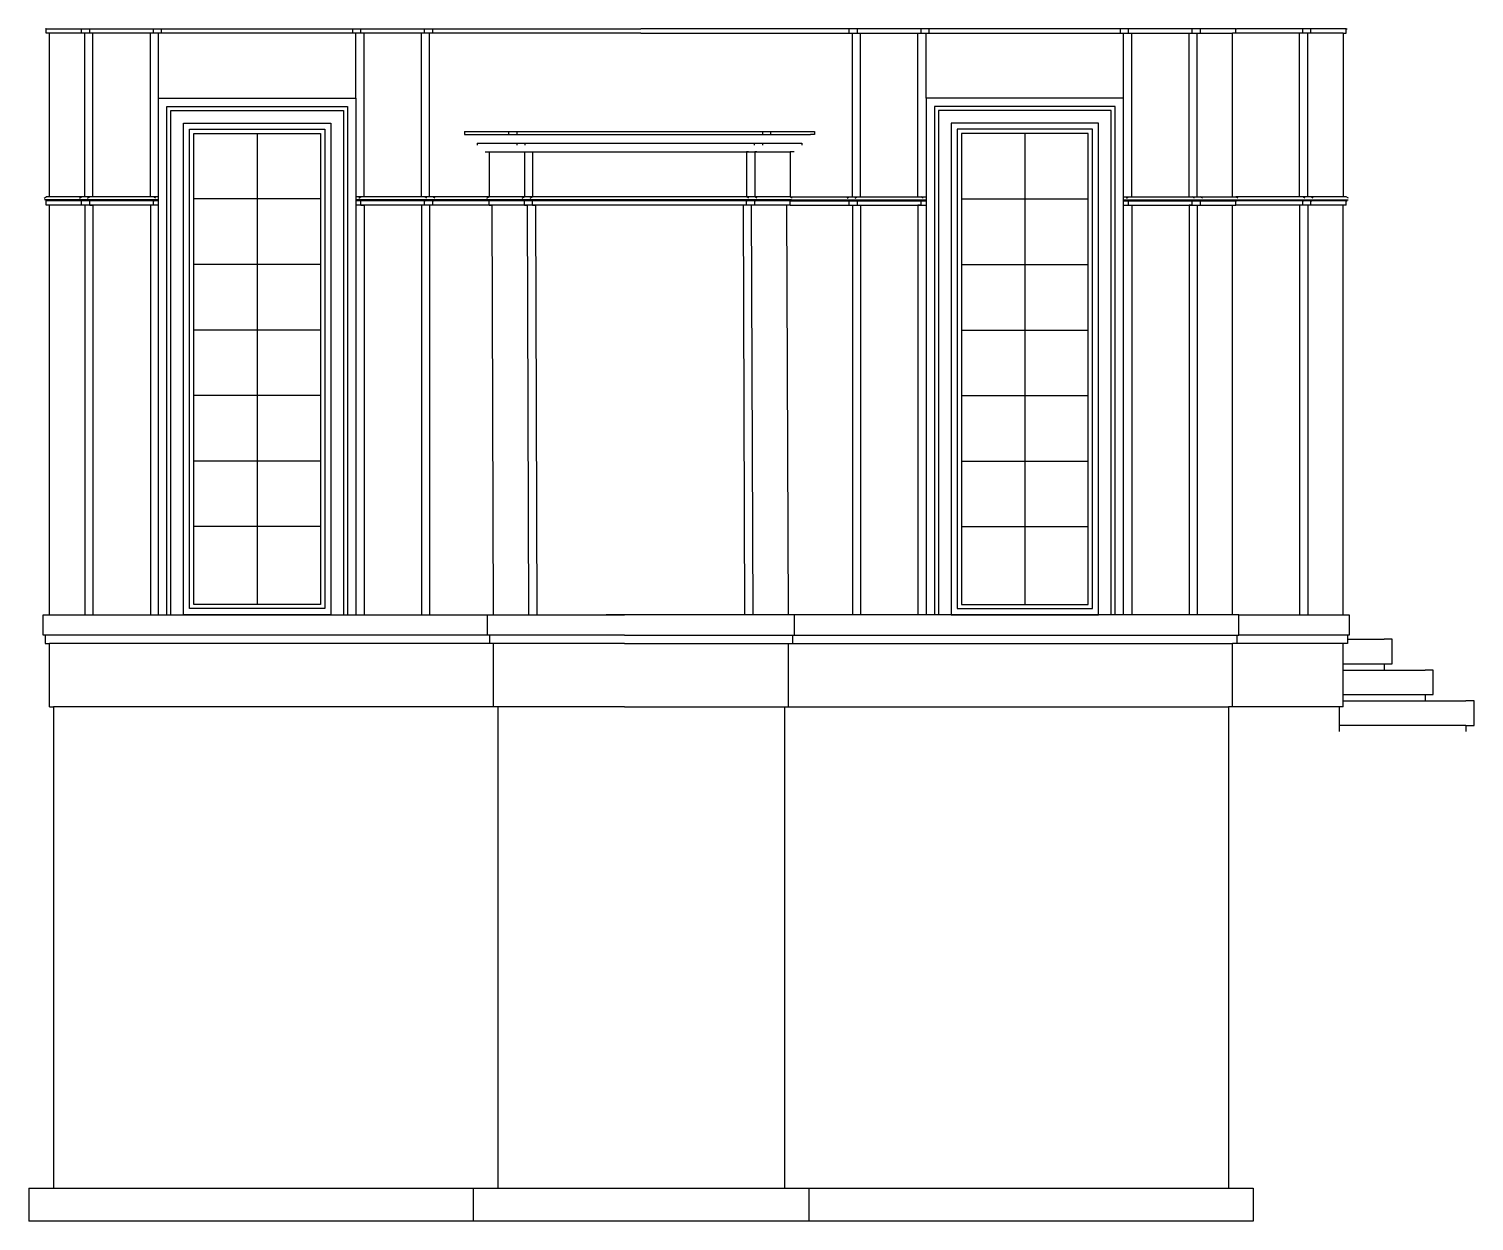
# Model space of a CAD drawing. Header units: metres. Extents: x -176 to 176, y 0 to 291.
import ezdxf

# ---------------------------------------------------------------- set-up
doc = ezdxf.new("R2010")
doc.units = ezdxf.units.M

msp = doc.modelspace()

# ---------------------------------------------------------------- linework, layer by layer
at = {"layer": 'EL-Trim', "color": 8}
for p, q in [((-172.24, 291.01), (-26.99, 291.01, -30.09)), ((-163.61, 290.01), (-163.61, 291.01)), ((-162.86, 250.01), (-162.86, 290.01)), ((-161.61, 290.01), (-161.61, 291.01)), ((-160.86, 250.01), (-160.86, 290.01)), ((-146.83, 250.01), (-146.83, 290.01)), ((-146.08, 290.01), (-146.08, 291.01)), ((-95.39, 290.01), (-95.39, 291.01)), ((-94.64, 250.01), (-94.64, 290.01)), ((-80.61, 250.01), (-80.61, 290.01)), ((-79.86, 290.01), (-79.86, 291.01)), ((-78.61, 250.01), (-78.61, 290.01)), ((-77.86, 290.01), (-77.86, 291.01)), ((118.26, 291.01), (-26.99, 291.01, -30.09)), ((23.89, 290.01), (23.89, 291.01)), ((24.64, 250.01), (24.64, 290.01)), ((25.89, 290.01), (25.89, 291.01)), ((26.64, 250.01), (26.64, 290.01)), ((40.66, 250.01), (40.66, 290.01)), ((41.42, 290.01), (41.42, 291.01)), ((92.11, 290.01), (92.11, 291.01)), ((92.86, 250.01), (92.86, 290.01)), ((106.89, 250.01), (106.89, 290.01)), ((107.64, 290.01), (107.64, 291.01)), ((108.89, 250.01), (108.89, 290.01)), ((109.64, 290.01), (109.64, 291.01)), ((133.88, 250.01, 0.34), (133.88, 290.01, 0.34)), ((134.63, 290.01, 0.34), (134.63, 291.01, 0.34)), ((135.88, 250.01, 0.34), (135.88, 290.01, 0.34)), ((136.63, 290.01, 0.34), (136.63, 291.01, 0.34)), ((-69.09, 265.26, -23.22), (14.41, 265.26, -23.22)), ((-59.34, 266.01, -23.56), (-59.34, 265.26, -23.56)), ((-57.34, 266.01, -23.56), (-57.34, 265.26, -23.56)), ((2.67, 266.01, -23.56), (2.67, 265.26, -23.56)), ((4.67, 266.01, -23.56), (4.67, 265.26, -23.56)), ((-66.97, 263.13, -23.22), (12.29, 263.13, -23.56)), ((-57.34, 263.13, -23.56), (-57.34, 262.63, -23.56)), ((-55.34, 263.13, -23.56), (-55.34, 262.63, -23.56)), ((0.66, 263.13, -23.56), (0.66, 262.63, -23.56)), ((2.66, 263.13, -23.56), (2.66, 262.63, -23.56)), ((-55.97, 261.01, -23.56), (-55.47, 261.01, -23.56)), ((-55.47, 261.01, -23.56), (-55.47, 250.01, -23.56)), ((-53.97, 261.01, -23.56), (-53.47, 261.01, -23.56)), ((-53.47, 261.01, -23.56), (-53.47, 250.01, -23.56)), ((-1.21, 261.01, -23.56), (-1.21, 250.01, -23.56)), ((-0.71, 261.01, -23.56), (-1.21, 261.01, -23.56)), ((0.79, 261.01, -23.56), (0.79, 250.01, -23.56)), ((1.29, 261.01, -23.56), (0.79, 261.01, -23.56)), ((-144.83, 249.26), (-172.65, 249.26)), ((-144.83, 249.01), (-172.24, 249.01)), ((-164.16, 249.73), (-163.61, 250.01)), ((-163.61, 249.01), (-163.8, 249.01)), ((-163.61, 248.01), (-163.61, 249.01)), ((-162.86, 248.01), (-162.86, 148.01)), ((-162.16, 249.73), (-161.61, 250.01)), ((-161.61, 249.01), (-161.8, 249.01)), ((-161.61, 248.01), (-161.61, 249.01)), ((-161.61, 248.01), (-160.86, 248.01)), ((-146.08, 248.01), (-146.83, 248.01)), ((-145.53, 249.73), (-146.08, 250.01)), ((-146.08, 249.01), (-145.9, 249.01)), ((-146.08, 248.01), (-146.08, 249.01)), ((9.79, 249.26, -23.84), (-96.64, 249.26)), ((9.64, 249.01, -23.79), (-96.64, 249.01)), ((-95.94, 249.73), (-95.39, 250.01)), ((-95.39, 249.01), (-95.58, 249.01)), ((-95.39, 248.01), (-95.39, 249.01)), ((-95.39, 248.01), (-94.64, 248.01)), ((-79.86, 248.01), (-80.61, 248.01)), ((-79.31, 249.73), (-79.86, 250.01)), ((-79.86, 249.01), (-79.67, 249.01)), ((-79.86, 248.01), (-79.86, 249.01)), ((-78.61, 248.01), (-78.61, 148.01)), ((-77.31, 249.73), (-77.86, 250.01)), ((-77.86, 249.01), (-77.67, 249.01)), ((-77.86, 248.01), (-77.86, 249.01)), ((-56.02, 249.73, -23.56), (-55.47, 250.01, -23.56)), ((-55.46, 249.01, -23.56), (-55.65, 249.01, -23.56)), ((-55.46, 248.01, -23.56), (-55.46, 249.01, -23.56)), ((-55.46, 248.01, -23.56), (-54.71, 248.01, -23.56)), ((-54.36, 148.01), (-54.71, 248.01, -23.56)), ((-54.02, 249.73, -23.56), (-53.47, 250.01, -23.56)), ((-53.46, 249.01, -23.56), (-53.65, 249.01, -23.56)), ((-53.46, 248.01, -23.56), (-53.46, 249.01, -23.56)), ((-53.46, 248.01, -23.56), (-52.71, 248.01, -23.56)), ((-52.36, 148.01), (-52.71, 248.01, -23.56)), ((-1.61, 148.01), (-1.96, 248.01, -23.56)), ((-1.21, 248.01, -23.56), (-1.96, 248.01, -23.56)), ((-0.66, 249.73, -23.56), (-1.21, 250.01, -23.56)), ((-1.21, 249.01, -23.56), (-1.02, 249.01, -23.56)), ((-1.21, 248.01, -23.56), (-1.21, 249.01, -23.56)), ((0.79, 248.01, -23.56), (0.04, 248.01, -23.56)), ((0.39, 148.01), (0.04, 248.01, -23.56)), ((1.34, 249.73, -23.56), (0.79, 250.01, -23.56)), ((0.79, 249.01, -23.56), (0.98, 249.01, -23.56)), ((0.79, 248.01, -23.56), (0.79, 249.01, -23.56)), ((9.6, 249.01, -23.9), (42.66, 249.01)), ((9.84, 249.26, -23.9), (42.66, 249.26)), ((23.34, 249.73), (23.89, 250.01)), ((23.89, 249.01), (23.7, 249.01)), ((23.89, 248.01), (23.89, 249.01)), ((24.64, 248.01), (24.64, 148.01)), ((25.34, 249.73), (25.89, 250.01)), ((25.89, 249.01), (25.7, 249.01)), ((25.89, 248.01), (25.89, 249.01)), ((25.89, 248.01), (26.64, 248.01)), ((41.41, 248.01), (40.66, 248.01)), ((41.41, 249.01), (41.6, 249.01)), ((41.41, 248.01), (41.41, 249.01)), ((41.96, 249.73), (41.42, 250.01)), ((90.86, 249.26), (118.68, 249.26)), ((90.86, 249.01), (118.26, 249.01)), ((91.56, 249.73), (92.11, 250.01)), ((92.11, 249.01), (91.92, 249.01)), ((92.11, 248.01), (92.11, 249.01)), ((92.11, 248.01), (92.86, 248.01)), ((107.64, 248.01), (106.89, 248.01)), ((108.18, 249.73), (107.64, 250.01)), ((107.64, 249.01), (107.82, 249.01)), ((107.64, 248.01), (107.64, 249.01)), ((108.89, 248.01), (108.89, 148.01)), ((110.19, 249.73), (109.64, 250.01)), ((109.64, 249.01), (109.83, 249.01)), ((109.64, 248.01), (109.64, 249.01)), ((144.51, 248.01), (118.26, 248.01)), ((145.26, 249.01), (118.45, 249.01)), ((118.7, 249.26, 0.75), (145.71, 249.26, 0.75)), ((134.63, 248.01, 0.34), (133.88, 248.01, 0.34)), ((135.18, 249.73, 0.34), (134.63, 250.01, 0.34)), ((134.63, 249.01, 0.34), (134.82, 249.01, 0.34)), ((134.63, 248.01, 0.34), (134.63, 249.01, 0.34)), ((135.88, 248.01, 0.34), (135.88, 148.01, 0.34)), ((136.63, 249.01, 0.34), (136.82, 249.01, 0.34)), ((136.63, 248.01, 0.34), (136.63, 249.01, 0.34)), ((137.18, 249.73, 0.34), (136.63, 250.01, 0.34)), ((-31.01, 143.01, -24.5), (-172.53, 143.01)), ((-31.01, 143.01, -24.5), (118.55, 143.01)), ((145.55, 143.01), (119.01, 143.01)), ((144.51, 141.01), (118.55, 141.01)), ((144.51, 136.01), (154.51, 136.01)), ((144.51, 128.51), (164.51, 128.51)), ((143.51, 125.51), (117.51, 125.51)), ((174.49, 121.01, -24.5), (143.51, 121.01, -24.5))]:
    msp.add_line(p, q, dxfattribs=at)
for points in [[(-160.86, 250.01), (-160.86, 250.01)], [(-160.86, 248.01), (-160.86, 148.01)], [(-146.83, 248.01), (-146.83, 148.01)], [(-94.64, 250.01), (-94.64, 250.01)], [(-94.64, 248.01), (-94.64, 148.01)], [(-80.61, 250.01), (-80.61, 250.01)], [(-80.61, 248.01), (-80.61, 148.01)], [(26.64, 250.01), (26.64, 250.01)], [(26.64, 248.01), (26.64, 148.01)], [(40.66, 250.01), (40.66, 250.01)], [(40.66, 248.01), (40.66, 148.01)], [(92.86, 248.01), (92.86, 148.01)], [(106.89, 250.01), (106.89, 250.01)], [(106.89, 248.01), (106.89, 148.01)]]:
    msp.add_lwpolyline(points, dxfattribs=at)
at = {"layer": 'EL-Trim', "color": 8, "elevation": 0.34}
for points in [[(133.88, 250.01), (133.88, 250.01)], [(133.88, 248.01), (133.88, 148.01)]]:
    msp.add_lwpolyline(points, dxfattribs=at)
at = {"layer": 'FP-Footing'}
for p, q in [((-170.49, 119.5), (-170.49, 8)), ((-61.99, 119.5), (-61.99, 8)), ((8.02, 119.5), (8.02, 8)), ((116.51, 119.51), (116.51, 8.01)), ((-176.49, 8), (122.51, 8.01)), ((-176.49, 8), (-176.49, 0)), ((-67.99, 8), (-67.99, 0)), ((14.02, 8), (14.02, 0)), ((122.51, 8.01), (122.51, 0.01)), ((122.51, 0.01), (-176.49, 0))]:
    msp.add_line(p, q, dxfattribs=at)
at = {"layer": 'FP-Hatch'}
for p, q in [((-120.74, 265.51), (-120.74, 150.51)), ((66.76, 265.51), (66.76, 150.51)), ((-105.24, 249.51), (-136.24, 249.51)), ((51.26, 249.51), (82.26, 249.51)), ((-105.24, 233.51), (-136.24, 233.51)), ((51.26, 233.51), (82.26, 233.51)), ((-105.24, 217.51), (-136.24, 217.51)), ((51.26, 217.51), (82.26, 217.51)), ((-105.24, 201.51), (-136.24, 201.51)), ((51.26, 201.51), (82.26, 201.51)), ((-105.24, 185.51), (-136.24, 185.51)), ((51.26, 185.51), (82.26, 185.51)), ((-105.24, 169.51), (-136.24, 169.51)), ((51.26, 169.51), (82.26, 169.51))]:
    msp.add_line(p, q, dxfattribs=at)
msp.add_lwpolyline([(144.51, 290.01), (118.26, 290.01)], dxfattribs=at)
at = {"layer": 'FP-Hatch', "elevation": 0.34}
msp.add_lwpolyline([(145.26, 291.01), (118.45, 291.01)], dxfattribs=at)
at = {"layer": 'FP-Proposed Wall'}
for p, q in [((-172.24, 290.01), (-172.24, 291.01)), ((-171.49, 250.01), (-171.49, 290.01)), ((118.26, 290.01), (117.51, 290.01)), ((117.51, 250.01), (117.51, 290.01)), ((118.26, 290.01), (118.26, 291.01)), ((145.26, 291.01), (145.45, 291.01, 0.34)), ((-70.09, 266.01, -23.56), (-70.09, 265.26, -23.56)), ((-70.09, 266.01, -23.56), (-70.09, 265.26, -23.56)), ((-70.09, 266.01, -23.56), (15.41, 266.01, -23.56)), ((-70.09, 265.26, -23.56), (-69.09, 265.26, -23.56)), ((15.41, 265.26, -23.56), (14.41, 265.26, -23.56)), ((15.41, 266.01, -23.56), (15.41, 265.26, -23.56)), ((15.41, 266.01, -23.56), (15.41, 265.26, -23.56)), ((-66.97, 263.13, -23.56), (-66.97, 262.63, -23.56)), ((12.29, 263.13, -23.56), (12.29, 262.63, -23.56)), ((-65.09, 261.01, -23.56), (-64.09, 261.01, -23.56)), ((-64.09, 261.01, -23.56), (-64.09, 250.01, -23.56)), ((9.41, 261.01, -23.56), (9.41, 250.01, -23.56)), ((10.41, 261.01, -23.56), (9.41, 261.01, -23.56)), ((-172.78, 249.73), (-172.24, 250.01)), ((-172.24, 249.01), (-172.42, 249.01)), ((-172.24, 248.01), (-172.24, 249.01)), ((-171.49, 148.01), (-171.49, 248.01)), ((-64.64, 249.73, -23.56), (-64.09, 250.01, -23.56)), ((-64.09, 249.01, -23.56), (-64.28, 249.01, -23.56)), ((-64.09, 248.01, -23.56), (-64.09, 249.01, -23.56)), ((-64.09, 248.01, -23.56), (-63.34, 248.01, -23.56)), ((-62.99, 148.01), (-63.34, 248.01, -23.56)), ((9.01, 148.01), (8.66, 248.01, -23.56)), ((9.41, 248.01, -23.56), (8.66, 248.01, -23.56)), ((9.96, 249.73, -23.56), (9.41, 250.01, -23.56)), ((9.41, 249.01, -23.56), (9.6, 249.01, -23.56)), ((9.41, 248.01, -23.56), (9.41, 249.01, -23.56)), ((117.51, 250.01), (118.26, 250.01)), ((117.51, 148.01), (117.51, 248.01)), ((117.51, 248.01), (118.26, 248.01)), ((118.81, 249.73), (118.26, 250.01)), ((118.26, 249.01), (118.45, 249.01)), ((118.26, 248.01), (118.26, 249.01)), ((-172.53, 143.01), (-172.53, 141.01)), ((-64.03, 143.01), (-64.03, 141.01)), ((10.05, 143.01), (10.05, 141.01)), ((118.55, 143.01), (118.55, 141.01)), ((-172.53, 141.01), (-171.49, 141.01)), ((-171.49, 125.51), (-171.49, 141.01)), ((-62.99, 125.51), (-62.99, 141.01)), ((9.02, 125.51), (9.02, 141.01)), ((117.51, 125.51), (117.51, 141.01)), ((118.55, 141.01), (117.51, 141.01)), ((-171.49, 125.51), (-170.49, 125.51)), ((117.51, 125.51), (116.51, 125.51))]:
    msp.add_line(p, q, dxfattribs=at)
at = {"layer": 'FP-Proposed Wall', "color": 1}
for p, q in [((-26.99, 290.01, -30.34), (-172.24, 290.01)), ((-26.99, 290.01, -30.34), (117.51, 290.01)), ((144.51, 290.01), (144.51, 250.01)), ((144.51, 290.01), (145.26, 290.01)), ((145.26, 290.01), (145.26, 291.01)), ((-64.09, 261.01, -23.56), (9.41, 261.01, -23.56)), ((-144.83, 248.01), (-172.24, 248.01)), ((9.04, 248.01, -23.56), (-96.64, 248.01)), ((9.41, 248.01, -24.52), (42.66, 248.01)), ((90.86, 248.01), (117.51, 248.01)), ((145.26, 250.01), (118.26, 250.01)), ((144.51, 148.01), (144.51, 248.01)), ((145.26, 248.01), (144.51, 248.01)), ((145.81, 249.73), (145.26, 250.01)), ((145.26, 249.01), (145.45, 249.01)), ((145.26, 248.01), (145.26, 249.01)), ((119.01, 148.01), (144.51, 148.01)), ((145.55, 142.01), (154.53, 142.01)), ((144.51, 125.51), (144.51, 141.01)), ((144.51, 134.51), (164.51, 134.51)), ((144.51, 125.51), (143.51, 125.51)), ((144.51, 127.01), (174.51, 127.01))]:
    msp.add_line(p, q, dxfattribs=at)
at = {"layer": 'FP-Proposed Wall'}
for points in [[(-172.24, 291.01), (-172.42, 291.01)], [(118.26, 291.01), (118.45, 291.01)], [(-172.53, 143.01), (-172.99, 143.01), (-172.99, 148.01), (-31.01, 148.01)], [(-64.03, 143.01), (-64.49, 143.01), (-64.49, 148.01), (-35.49, 148.01)], [(10.05, 143.01), (10.51, 143.01), (10.51, 148.01), (-35.49, 148.01)], [(118.55, 143.01), (119.01, 143.01), (119.01, 148.01), (-31.01, 148.01)], [(-170.49, 125.51), (-170.49, 119.51)], [(-61.99, 125.51), (-61.99, 119.51)], [(8.02, 125.51), (8.02, 119.51)], [(116.51, 125.51), (116.51, 119.51)]]:
    msp.add_lwpolyline(points, dxfattribs=at)
at = {"layer": 'FP-Proposed Wall', "color": 8}
for points in [[(-142.83, 148.01), (-142.83, 272.1), (-98.64, 272.1), (-98.64, 148.01)], [(88.86, 148.01), (88.86, 272.1), (44.66, 272.1), (44.66, 148.01)], [(-141.83, 148.01), (-141.83, 271.1), (-99.64, 271.1), (-99.64, 148.01)], [(87.86, 148.01), (87.86, 271.1), (45.66, 271.1), (45.66, 148.01)], [(-137.24, 180.87), (-137.24, 266.51), (-104.24, 266.51), (-104.24, 149.51), (-137.24, 149.51), (-137.24, 180.87)], [(-136.24, 180.87), (-136.24, 265.51), (-105.24, 265.51), (-105.24, 150.51), (-136.24, 150.51), (-136.24, 180.87)], [(83.26, 180.87), (83.26, 266.51), (50.26, 266.51), (50.26, 149.51), (83.26, 149.51), (83.26, 180.87)], [(82.26, 180.87), (82.26, 265.51), (51.26, 265.51), (51.26, 150.51), (82.26, 150.51), (82.26, 180.87)]]:
    msp.add_lwpolyline(points, dxfattribs=at)
at = {"layer": 'FP-Proposed Wall', "color": 1}
for points in [[(-138.74, 148.01), (-138.74, 268.01), (-102.74, 268.01), (-102.74, 148.01), (-138.74, 148.01)], [(84.76, 148.01), (84.76, 268.01), (48.76, 268.01), (48.76, 148.01), (84.76, 148.01)], [(144.51, 148.01), (146.01, 148.01), (146.01, 143.01), (145.55, 143.01), (145.55, 141.01), (144.51, 141.01)], [(154.51, 136.01), (156.51, 136.01), (156.51, 142.01), (154.53, 142.01)], [(154.51, 136.01), (154.51, 134.51)], [(164.49, 128.51), (166.49, 128.51), (166.49, 134.51), (164.51, 134.51)], [(164.51, 128.51), (164.51, 127.01)], [(143.51, 125.51), (143.51, 119.51)]]:
    msp.add_lwpolyline(points, dxfattribs=at)
at = {"layer": 'FP-Proposed Wall', "elevation": -23.56}
for points in [[(-70.09, 265.26), (-69.09, 265.26)], [(15.41, 265.26), (14.41, 265.26)]]:
    msp.add_lwpolyline(points, dxfattribs=at)
at = {"layer": 'FP-Proposed Wall', "color": 1, "elevation": -24.5}
for points in [[(174.49, 121.01), (176.49, 121.01), (176.49, 127.01), (174.51, 127.01)], [(174.51, 121.01), (174.49, 119.51)]]:
    msp.add_lwpolyline(points, dxfattribs=at)
at = {"layer": 'FP-Stair'}
for p, q in [((-144.83, 274.1), (-144.83, 290.01)), ((-144.08, 290.01), (-144.08, 291.01)), ((-97.39, 290.01), (-97.39, 291.01)), ((-96.64, 274.1), (-96.64, 290.01)), ((42.66, 274.1), (42.67, 290.01)), ((43.42, 290.01), (43.42, 291.01)), ((90.11, 290.01), (90.11, 291.01)), ((90.86, 274.1), (90.86, 290.01)), ((-144.83, 250.01), (-172.24, 250.01)), ((9.41, 250.01, -23.56), (-96.64, 250.01)), ((9.41, 250.01, -23.56), (42.66, 250.01)), ((90.86, 250.01), (117.51, 250.01)), ((-31.01, 141.01, -24.5), (-171.49, 141.01)), ((-31.01, 141.01, -24.5), (117.51, 141.01)), ((-31.01, 125.51, -24.5), (-170.49, 125.51)), ((-31.01, 125.51, -24.5), (116.51, 125.51))]:
    msp.add_line(p, q, dxfattribs=at)
for points in [[(-144.83, 148.01), (-144.83, 274.1), (-96.64, 274.1), (-96.64, 148.01)], [(90.86, 148.01), (90.86, 274.1), (42.66, 274.1), (42.66, 148.01)]]:
    msp.add_lwpolyline(points, dxfattribs=at)

doc.saveas('drawing.dxf')
